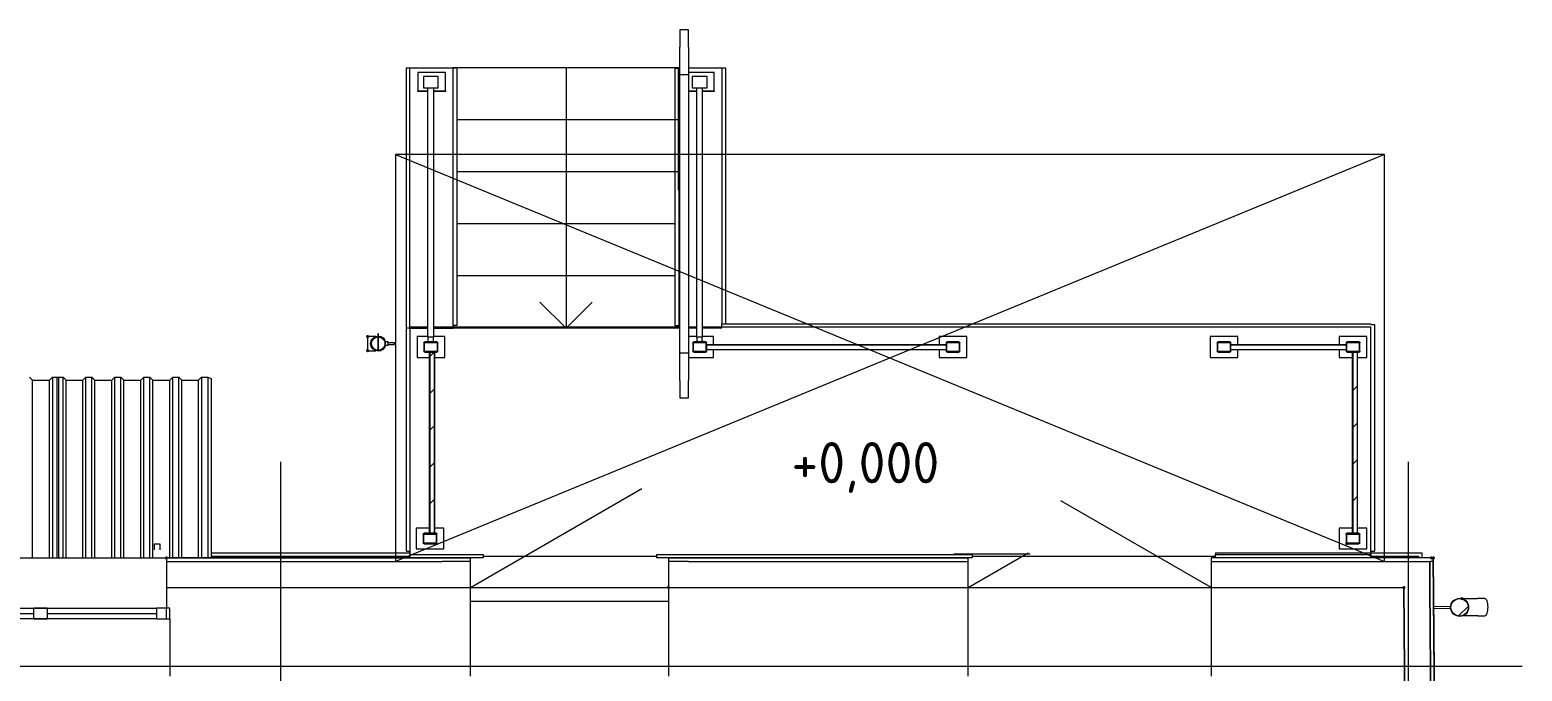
# Model space of a CAD drawing. Header units: millimetres. Extents: x -546 to 1681, y -650 to 1730.
# Drawn here: x 777.7 to 863.7, y 718.1 to 755 of the extents above; entities that cross this region are included whole.
import ezdxf

# ---------------------------------------------------------------- set-up
doc = ezdxf.new("R2010")
doc.units = ezdxf.units.MM

msp = doc.modelspace()

# ---------------------------------------------------------------- hatches: boundary and pattern name
h = msp.add_hatch(color=7)
h.dxf.hatch_style = 2
h.paths.add_polyline_path([(797.267, 737.374), (797.241, 737.437), (797.177, 737.464), (797.114, 737.437), (797.087, 737.374), (797.087, 737.362), (797.114, 737.298), (797.177, 737.272), (797.241, 737.298), (797.267, 737.362)])
h = msp.add_hatch(color=7)
h.dxf.hatch_style = 2
h.paths.add_polyline_path([(797.267, 736.563), (797.241, 736.626), (797.177, 736.653), (797.114, 736.626), (797.087, 736.563), (797.087, 736.552), (797.114, 736.488), (797.177, 736.462), (797.241, 736.488), (797.267, 736.552)])
h = msp.add_hatch(color=7)
h.dxf.hatch_style = 2
h.paths.add_polyline_path([(816.403, 737.135), (816.371, 737.074), (816.391, 737.008), (816.452, 736.976), (816.518, 736.997), (816.556, 737.063), (816.535, 737.129), (816.474, 737.16)])
h = msp.add_hatch(color=7)
h.dxf.hatch_style = 2
h.paths.add_polyline_path([(853.558, 725.5), (853.531, 725.436), (853.558, 725.372), (853.621, 725.346), (853.685, 725.372), (853.717, 725.442), (853.691, 725.506), (853.627, 725.532)])
h = msp.add_hatch(color=7)
h.dxf.hatch_style = 2
h.paths.add_polyline_path([(785.487, 724.61), (785.514, 724.546), (785.577, 724.52), (785.641, 724.546), (785.667, 724.61), (785.667, 724.62), (785.641, 724.683), (785.577, 724.71), (785.514, 724.683), (785.487, 724.62)])
h = msp.add_hatch(color=7)
h.dxf.hatch_style = 2
h.paths.add_polyline_path([(858.411, 724.61), (858.438, 724.546), (858.501, 724.52), (858.565, 724.546), (858.591, 724.61), (858.591, 724.62), (858.565, 724.683), (858.501, 724.71), (858.438, 724.683), (858.411, 724.62)])
h = msp.add_hatch(color=7)
h.dxf.hatch_style = 2
h.paths.add_polyline_path([(858.612, 724.52), (858.676, 724.546), (858.702, 724.61), (858.676, 724.673), (858.612, 724.7), (858.602, 724.7), (858.539, 724.673), (858.512, 724.61), (858.539, 724.546), (858.602, 724.52)])
h = msp.add_hatch(color=7)
h.dxf.hatch_style = 2
h.paths.add_polyline_path([(814.517, 723), (814.454, 722.973), (814.427, 722.91), (814.454, 722.846), (814.517, 722.82), (814.582, 722.846), (814.608, 722.91), (814.582, 722.973)])
h = msp.add_hatch(color=7)
h.dxf.hatch_style = 2
h.paths.add_polyline_path([(856.907, 723), (856.844, 722.973), (856.817, 722.91), (856.844, 722.846), (856.907, 722.82), (856.978, 722.846), (857.004, 722.91), (856.978, 722.973)])
h = msp.add_hatch(color=7)
h.dxf.hatch_style = 2
h.paths.add_polyline_path([(860.249, 722.358), (860.186, 722.331), (860.159, 722.268), (860.186, 722.204), (860.249, 722.178), (860.262, 722.178), (860.326, 722.204), (860.352, 722.268), (860.326, 722.331), (860.262, 722.358)])

# ---------------------------------------------------------------- linework, layer by layer
at = {"color": 7, "lineweight": 0}
for points in [[(815.666, 755.038), (815.166, 755.038)], [(815.166, 755.038), (815.166, 754.038)], [(815.666, 754.038), (815.666, 755.038)], [(815.166, 752.438), (815.166, 754.038)], [(815.666, 754.038), (815.666, 752.438)], [(799.413, 725.01), (799.413, 752.857)], [(799.413, 752.857), (799.613, 752.857)], [(799.613, 737.91), (799.613, 752.857)], [(799.613, 752.857), (802.113, 752.857)], [(815.113, 752.857), (802.113, 752.857)], [(815.113, 752.857), (802.113, 752.857)], [(802.113, 738.01), (802.113, 752.857)], [(802.113, 752.857), (802.313, 752.857)], [(802.313, 752.857), (802.313, 738.01)], [(808.613, 752.857), (808.613, 749.857)], [(814.913, 749.857), (814.913, 752.832)], [(814.913, 752.832), (815.088, 752.832)], [(815.088, 745.805), (815.088, 752.857)], [(815.088, 752.857), (815.166, 752.857)], [(815.666, 752.857), (817.588, 752.857)], [(817.588, 752.857), (817.588, 738.11)], [(817.613, 738.11), (817.613, 752.857)], [(817.613, 752.857), (817.813, 752.857)], [(817.813, 752.857), (817.813, 738.11)], [(801.66, 752.588), (800.066, 752.588)], [(800.066, 752.588), (800.066, 751.519)], [(801.245, 752.35), (800.394, 752.35)], [(800.394, 752.35), (800.394, 751.696)], [(801.245, 751.696), (801.245, 752.35)], [(801.66, 751.519), (801.66, 752.588)], [(815.166, 736.435), (815.166, 752.438)], [(815.666, 752.438), (815.166, 752.438)], [(817.16, 752.588), (815.666, 752.588)], [(815.666, 752.438), (815.666, 736.435)], [(816.745, 752.35), (815.894, 752.35)], [(815.894, 752.35), (815.894, 751.696)], [(816.745, 751.696), (816.745, 752.35)], [(817.16, 751.519), (817.16, 752.588)], [(800.066, 751.519), (800.646, 751.519)], [(800.066, 751.492), (800.066, 751.519)], [(800.646, 751.492), (800.066, 751.492)], [(800.394, 751.696), (801.245, 751.696)], [(800.646, 737.335), (800.646, 751.696)], [(800.966, 751.696), (800.966, 737.335)], [(800.966, 751.519), (801.66, 751.519)], [(801.66, 751.492), (800.966, 751.492)], [(801.66, 751.519), (801.66, 751.492)], [(815.666, 751.519), (816.146, 751.519)], [(816.146, 751.492), (815.666, 751.492)], [(815.894, 751.696), (816.745, 751.696)], [(816.146, 737.335), (816.146, 751.696)], [(816.466, 751.696), (816.466, 737.335)], [(816.466, 751.519), (817.16, 751.519)], [(817.16, 751.492), (816.466, 751.492)], [(817.16, 751.519), (817.16, 751.492)], [(815.113, 749.857), (802.313, 749.857)], [(815.113, 749.857), (802.313, 749.857)], [(808.613, 749.857), (808.613, 746.857)], [(814.913, 746.857), (814.913, 749.843)], [(798.787, 747.857), (798.787, 724.41)], [(855.787, 747.857), (798.787, 747.857)], [(855.787, 747.857), (798.787, 724.41)], [(798.787, 747.857), (855.787, 724.41)], [(855.787, 724.41), (855.787, 747.857)], [(815.113, 746.857), (802.313, 746.857)], [(815.113, 746.857), (802.313, 746.857)], [(808.613, 746.857), (808.613, 743.857)], [(814.913, 737.985), (814.913, 746.854)], [(815.113, 745.805), (815.113, 737.985)], [(814.913, 743.857), (802.313, 743.857)], [(814.913, 743.857), (802.313, 743.857)], [(808.613, 743.857), (808.613, 740.858)], [(814.913, 740.858), (802.313, 740.858)], [(814.913, 740.858), (802.313, 740.858)], [(808.613, 740.858), (808.613, 737.91)], [(808.613, 737.858), (807.113, 739.358)], [(808.613, 737.858), (810.113, 739.358)], [(817.588, 738.11), (855.013, 738.11)], [(817.588, 737.91), (817.588, 738.11)], [(855.013, 738.058), (855.013, 738.11)], [(855.013, 738.058), (855.213, 738.058)], [(855.213, 738.058), (855.213, 725.01)], [(797.65, 737.374), (797.177, 737.374)], [(797.177, 737.362), (797.177, 737.326)], [(797.177, 737.326), (797.177, 737.27)], [(797.177, 737.27), (797.177, 737.196)], [(797.177, 737.196), (797.177, 737.108)], [(797.351, 736.963), (797.383, 737.127), (797.472, 737.263), (797.604, 737.358), (797.766, 737.398)], [(798.209, 736.863), (798.152, 736.729), (798.057, 736.623), (797.932, 736.555), (797.788, 736.53), (797.62, 736.564), (797.483, 736.657), (797.39, 736.794), (797.356, 736.963), (797.388, 737.126), (797.475, 737.261), (797.605, 737.355), (797.766, 737.395)], [(797.787, 736.552), (797.627, 736.584), (797.497, 736.672), (797.409, 736.803), (797.376, 736.963), (797.409, 737.122), (797.497, 737.253), (797.627, 737.341), (797.787, 737.374)], [(797.787, 736.575), (797.636, 736.605), (797.513, 736.688), (797.43, 736.812), (797.399, 736.963), (797.43, 737.114), (797.513, 737.237), (797.636, 737.32), (797.787, 737.351)], [(797.436, 737.174), (797.497, 737.252), (797.576, 737.314)], [(797.588, 737.321), (797.681, 737.358), (797.78, 737.372)], [(797.604, 737.302), (797.636, 737.333)], [(797.812, 737.531), (797.766, 737.531)], [(797.766, 737.531), (797.766, 737.395)], [(797.787, 737.374), (797.947, 737.341), (798.078, 737.253), (798.166, 737.122), (798.198, 736.963), (798.166, 736.803), (798.078, 736.672), (797.947, 736.584), (797.787, 736.552)], [(797.787, 737.351), (797.938, 737.32), (798.061, 737.237), (798.145, 737.114), (798.175, 736.963), (798.145, 736.812), (798.061, 736.688), (797.938, 736.605), (797.787, 736.575)], [(797.787, 736.575), (797.787, 737.351)], [(797.787, 737.351), (797.787, 736.575)], [(797.794, 737.372), (797.893, 737.358), (797.986, 737.321)], [(797.812, 737.395), (797.812, 737.531)], [(797.812, 737.398), (797.95, 737.367), (798.068, 737.296), (798.157, 737.193), (798.211, 737.063)], [(797.812, 737.395), (797.948, 737.365), (798.065, 737.294), (798.155, 737.191), (798.208, 737.062)], [(797.998, 737.314), (798.077, 737.252), (798.138, 737.174)], [(799.613, 737.858), (799.413, 737.858)], [(800.646, 737.91), (799.613, 737.91)], [(799.613, 737.91), (799.613, 724.91)], [(799.613, 737.858), (800.646, 737.858)], [(800.646, 737.366), (800.026, 737.366)], [(800.026, 737.366), (800.026, 736.166)], [(800.646, 737.335), (800.646, 737.066)], [(800.966, 737.335), (800.646, 737.335)], [(815.166, 737.91), (800.966, 737.91)], [(800.966, 737.858), (802.113, 737.858)], [(801.62, 737.366), (800.966, 737.366)], [(800.966, 737.066), (800.966, 737.335)], [(801.62, 736.166), (801.62, 737.366)], [(802.113, 738.01), (802.113, 737.91)], [(802.313, 738.01), (802.113, 738.01)], [(815.113, 737.858), (802.113, 737.858)], [(815.113, 737.985), (814.913, 737.985)], [(815.088, 737.91), (815.088, 737.985)], [(815.166, 737.858), (815.088, 737.858)], [(816.146, 737.91), (815.666, 737.91)], [(816.146, 737.858), (815.666, 737.858)], [(816.146, 737.366), (815.666, 737.366)], [(816.146, 737.335), (816.146, 737.066)], [(816.466, 737.335), (816.146, 737.335)], [(817.588, 737.91), (816.466, 737.91)], [(817.588, 737.858), (816.466, 737.858)], [(817.12, 737.366), (816.466, 737.366)], [(816.466, 737.066), (816.466, 737.335)], [(817.12, 736.916), (817.12, 737.366)], [(855.013, 737.91), (817.588, 737.91)], [(831.72, 737.366), (830.126, 737.366)], [(830.126, 737.366), (830.126, 736.916)], [(831.72, 736.166), (831.72, 737.366)], [(847.34, 737.366), (845.746, 737.366)], [(845.746, 737.366), (845.746, 736.166)], [(847.34, 736.916), (847.34, 737.366)], [(854.779, 737.366), (853.185, 737.366)], [(853.185, 737.366), (853.185, 736.916)], [(854.779, 736.166), (854.779, 737.366)], [(855.013, 725.01), (855.013, 737.91)], [(797.177, 737.108), (797.177, 737.012)], [(797.177, 737.012), (797.177, 736.913)], [(797.177, 736.913), (797.177, 736.817)], [(797.177, 736.817), (797.177, 736.729)], [(797.177, 736.729), (797.177, 736.655)], [(797.177, 736.655), (797.177, 736.599)], [(797.177, 736.599), (797.177, 736.563)], [(797.177, 736.552), (797.65, 736.552)], [(798.211, 736.862), (798.154, 736.727), (798.058, 736.621), (797.932, 736.552), (797.787, 736.527), (797.617, 736.561), (797.479, 736.655), (797.385, 736.793), (797.351, 736.963)], [(797.377, 736.97), (797.391, 737.068), (797.428, 737.161)], [(797.428, 736.764), (797.391, 736.856), (797.377, 736.955)], [(797.417, 737.114), (797.463, 737.16)], [(797.576, 736.611), (797.497, 736.673), (797.436, 736.751)], [(797.78, 736.553), (797.681, 736.566), (797.588, 736.604)], [(797.986, 736.604), (797.893, 736.566), (797.794, 736.553)], [(798.138, 736.751), (798.077, 736.673), (797.998, 736.611)], [(798.146, 737.161), (798.183, 737.068), (798.197, 736.97)], [(798.197, 736.955), (798.183, 736.856), (798.146, 736.764)], [(798.355, 737.062), (798.208, 737.062)], [(798.209, 736.863), (798.355, 736.863)], [(798.355, 736.863), (798.355, 737.062)], [(798.72, 737.013), (798.355, 737.013)], [(798.355, 736.913), (798.72, 736.913)], [(798.72, 736.913), (798.72, 737.013)], [(800.42, 737.009), (800.437, 737.049), (800.476, 737.066)], [(800.42, 737.009), (800.42, 736.522)], [(800.476, 736.466), (800.437, 736.482), (800.42, 736.522)], [(800.46, 737.009), (800.476, 737.026)], [(800.46, 736.522), (800.46, 737.009)], [(800.476, 736.506), (800.46, 736.522)], [(801.163, 737.066), (800.476, 737.066)], [(800.476, 737.026), (801.163, 737.026)], [(801.163, 736.506), (800.476, 736.506)], [(800.476, 736.466), (801.163, 736.466)], [(800.646, 737.066), (800.966, 737.066)], [(800.744, 726.031), (800.744, 736.466)], [(800.759, 736.214), (801.011, 736.466)], [(801.029, 736.466), (800.759, 736.466)], [(800.759, 736.466), (800.759, 726.015)], [(801.011, 736.466), (801.051, 736.506)], [(801.029, 726.015), (801.029, 736.466)], [(801.044, 726.015), (801.044, 736.466)], [(801.163, 737.066), (801.203, 737.049), (801.22, 737.009)], [(801.163, 737.026), (801.18, 737.009)], [(801.22, 736.522), (801.203, 736.482), (801.163, 736.466)], [(801.18, 736.522), (801.163, 736.506)], [(801.18, 737.009), (801.18, 736.522)], [(801.18, 736.634), (801.22, 736.674)], [(801.22, 736.522), (801.22, 737.009)], [(815.166, 734.835), (815.166, 736.435)], [(815.166, 736.435), (815.666, 736.435)], [(815.666, 736.435), (815.666, 734.835)], [(815.92, 737.009), (815.937, 737.049), (815.976, 737.066)], [(815.92, 737.009), (815.92, 736.522)], [(815.92, 736.525), (815.96, 736.565)], [(815.976, 736.466), (815.937, 736.482), (815.92, 736.522)], [(815.96, 737.009), (815.976, 737.026)], [(815.96, 736.522), (815.96, 737.009)], [(815.976, 736.506), (815.96, 736.522)], [(816.663, 737.066), (815.976, 737.066)], [(815.976, 737.026), (816.663, 737.026)], [(816.663, 736.506), (815.976, 736.506)], [(815.976, 736.466), (816.663, 736.466)], [(816.146, 737.066), (816.466, 737.066)], [(816.42, 737.026), (816.46, 737.066)], [(816.663, 737.066), (816.703, 737.049), (816.72, 737.009)], [(816.663, 737.026), (816.68, 737.009)], [(816.72, 736.522), (816.703, 736.482), (816.663, 736.466)], [(816.68, 736.522), (816.663, 736.506)], [(816.68, 737.009), (816.68, 736.522)], [(816.72, 736.522), (816.72, 737.009)], [(816.721, 736.918), (816.721, 736.876)], [(816.721, 736.918), (830.52, 736.918)], [(816.721, 736.668), (816.721, 736.876)], [(830.52, 736.876), (816.721, 736.876)], [(816.721, 736.668), (816.721, 736.618)], [(816.721, 736.618), (830.52, 736.618)], [(817.12, 736.166), (817.12, 736.619)], [(830.126, 736.619), (830.126, 736.166)], [(830.52, 737.009), (830.537, 737.049), (830.576, 737.066)], [(830.52, 737.009), (830.52, 736.522)], [(830.576, 736.466), (830.537, 736.482), (830.52, 736.522)], [(830.56, 737.009), (830.576, 737.026)], [(830.56, 736.522), (830.56, 737.009)], [(830.576, 736.506), (830.56, 736.522)], [(831.263, 737.066), (830.576, 737.066)], [(830.576, 737.026), (831.263, 737.026)], [(831.263, 736.506), (830.576, 736.506)], [(830.576, 736.466), (831.263, 736.466)], [(830.71, 736.466), (830.75, 736.506)], [(831.263, 737.066), (831.303, 737.049), (831.32, 737.009)], [(831.263, 737.026), (831.28, 737.009)], [(831.32, 736.522), (831.303, 736.482), (831.263, 736.466)], [(831.28, 736.522), (831.263, 736.506)], [(831.275, 737.032), (831.296, 737.052)], [(831.28, 737.009), (831.28, 736.522)], [(831.32, 736.522), (831.32, 737.009)], [(846.14, 737.009), (846.157, 737.049), (846.197, 737.066)], [(846.14, 737.009), (846.14, 736.522)], [(846.197, 736.466), (846.157, 736.482), (846.14, 736.522)], [(846.18, 737.009), (846.197, 737.026)], [(846.18, 736.522), (846.18, 737.009)], [(846.197, 736.506), (846.18, 736.522)], [(846.884, 737.066), (846.197, 737.066)], [(846.197, 737.026), (846.884, 737.026)], [(846.884, 736.506), (846.197, 736.506)], [(846.197, 736.466), (846.884, 736.466)], [(846.884, 737.066), (846.924, 737.049), (846.94, 737.009)], [(846.884, 737.026), (846.9, 737.009)], [(846.94, 736.522), (846.924, 736.482), (846.884, 736.466)], [(846.9, 736.522), (846.884, 736.506)], [(846.9, 737.009), (846.9, 736.522)], [(846.94, 736.522), (846.94, 737.009)], [(846.94, 736.918), (853.579, 736.918)], [(853.579, 736.876), (846.94, 736.876)], [(846.94, 736.618), (853.579, 736.618)], [(847.34, 736.166), (847.34, 736.62)], [(853.185, 736.619), (853.185, 736.166)], [(853.579, 737.009), (853.596, 737.049), (853.635, 737.066)], [(853.579, 737.009), (853.579, 736.522)], [(853.635, 736.466), (853.596, 736.482), (853.579, 736.522)], [(853.619, 737.009), (853.635, 737.026)], [(853.619, 736.522), (853.619, 737.009)], [(853.635, 736.506), (853.619, 736.522)], [(854.322, 737.066), (853.635, 737.066)], [(853.635, 737.026), (854.322, 737.026)], [(854.322, 736.506), (853.635, 736.506)], [(853.635, 736.466), (854.322, 736.466)], [(853.942, 726.031), (853.942, 736.466)], [(853.957, 736.379), (854.044, 736.466)], [(854.227, 736.466), (853.957, 736.466)], [(853.957, 736.466), (853.957, 726.015)], [(854.044, 736.466), (854.084, 736.506)], [(854.227, 726.015), (854.227, 736.466)], [(854.242, 726.015), (854.242, 736.466)], [(854.322, 737.066), (854.362, 737.049), (854.379, 737.009)], [(854.322, 737.026), (854.339, 737.009)], [(854.379, 736.522), (854.362, 736.482), (854.322, 736.466)], [(854.339, 736.522), (854.322, 736.506)], [(854.339, 737.009), (854.339, 736.522)], [(854.339, 736.76), (854.379, 736.8)], [(854.379, 736.522), (854.379, 737.009)], [(800.026, 736.166), (800.746, 736.166)], [(801.043, 736.166), (801.62, 736.166)], [(815.666, 736.166), (817.12, 736.166)], [(830.126, 736.166), (831.72, 736.166)], [(845.746, 736.166), (847.34, 736.166)], [(853.185, 736.166), (853.944, 736.166)], [(854.241, 736.166), (854.779, 736.166)], [(777.691, 735.024), (777.861, 734.858)], [(777.861, 734.858), (778.838, 734.858)], [(777.861, 724.61), (777.861, 734.858)], [(778.838, 734.858), (779.008, 735.024)], [(778.838, 724.61), (778.838, 734.858)], [(779.008, 735.024), (779.358, 735.024)], [(779.008, 735.024), (779.008, 724.61)], [(779.273, 735.024), (779.623, 735.024)], [(779.273, 724.61), (779.273, 735.024)], [(779.358, 735.024), (779.358, 724.61)], [(779.623, 735.024), (779.793, 734.858)], [(779.623, 724.61), (779.623, 735.024)], [(779.793, 734.858), (780.77, 734.858)], [(779.793, 724.61), (779.793, 734.858)], [(780.77, 734.858), (780.94, 735.024)], [(780.77, 724.61), (780.77, 734.858)], [(780.94, 735.024), (781.29, 735.024)], [(780.94, 724.61), (780.94, 735.024)], [(781.29, 735.024), (781.46, 734.858)], [(781.29, 724.61), (781.29, 735.024)], [(781.46, 734.858), (782.437, 734.858)], [(781.46, 724.61), (781.46, 734.858)], [(782.437, 734.858), (782.607, 735.024)], [(782.437, 724.61), (782.437, 734.858)], [(782.607, 735.024), (782.957, 735.024)], [(782.607, 724.61), (782.607, 735.024)], [(782.957, 735.024), (783.127, 734.858)], [(782.957, 724.61), (782.957, 735.024)], [(783.127, 734.858), (784.104, 734.858)], [(783.127, 724.61), (783.127, 734.858)], [(784.104, 734.858), (784.274, 735.024)], [(784.104, 724.61), (784.104, 734.858)], [(784.274, 735.024), (784.624, 735.024)], [(784.274, 724.61), (784.274, 735.024)], [(784.624, 735.024), (784.794, 734.858)], [(784.624, 724.61), (784.624, 735.024)], [(784.794, 734.858), (785.771, 734.858)], [(784.794, 724.61), (784.794, 734.858)], [(785.771, 734.858), (785.941, 735.024)], [(785.771, 724.61), (785.771, 734.858)], [(785.941, 735.024), (786.291, 735.024)], [(785.941, 724.61), (785.941, 735.024)], [(786.291, 735.024), (786.461, 734.858)], [(786.291, 724.61), (786.291, 735.024)], [(786.461, 734.858), (787.438, 734.858)], [(786.461, 724.61), (786.461, 734.858)], [(787.438, 734.858), (787.608, 735.024)], [(787.438, 724.61), (787.438, 734.858)], [(787.608, 735.024), (787.958, 735.024)], [(787.608, 735.024), (787.608, 724.61)], [(787.958, 735.024), (788.158, 734.955)], [(787.958, 735.024), (787.958, 724.61)], [(788.158, 734.955), (788.158, 724.61)], [(815.166, 734.835), (815.166, 733.835)], [(815.666, 733.835), (815.666, 734.835)], [(800.759, 734.092), (801.029, 734.362)], [(815.166, 733.835), (815.666, 733.835)], [(853.957, 734.257), (854.227, 734.527)], [(800.759, 731.971), (801.029, 732.241)], [(853.957, 732.136), (854.227, 732.406)], [(792.173, 197.821), (792.173, 730.152)], [(800.759, 729.85), (801.029, 730.12)], [(853.957, 730.015), (854.227, 730.285)], [(857.173, 197.821), (857.173, 730.152)], [(857.173, 207.047), (857.173, 730.152)], [(803.117, 722.91), (812.99, 728.61)], [(800.759, 727.728), (801.029, 727.998)], [(845.797, 722.91), (837.137, 727.91)], [(853.957, 727.893), (854.227, 728.163)], [(800.745, 726.331), (799.983, 726.331)], [(799.983, 726.331), (799.983, 725.131)], [(800.376, 725.975), (800.393, 726.015), (800.433, 726.031)], [(801.12, 726.031), (800.433, 726.031)], [(800.759, 726.015), (801.029, 726.015)], [(801.576, 726.331), (801.043, 726.331)], [(801.12, 726.031), (801.16, 726.015), (801.176, 725.975)], [(801.137, 725.985), (801.161, 726.009)], [(801.576, 725.131), (801.576, 726.331)], [(853.943, 726.331), (853.181, 726.331)], [(853.181, 726.331), (853.181, 725.131)], [(853.574, 725.975), (853.591, 726.015), (853.631, 726.031)], [(854.318, 726.031), (853.631, 726.031)], [(853.957, 726.015), (854.227, 726.015)], [(854.176, 725.991), (854.2, 726.015)], [(854.2, 726.015), (854.227, 726.042)], [(854.774, 726.331), (854.241, 726.331)], [(854.318, 726.031), (854.358, 726.015), (854.374, 725.975)], [(854.774, 725.131), (854.774, 726.331)], [(785.225, 725.41), (784.881, 725.41)], [(784.881, 725.41), (784.881, 725.077)], [(785.225, 725.077), (785.225, 725.41)], [(800.376, 725.975), (800.376, 725.488)], [(800.433, 725.431), (800.393, 725.448), (800.376, 725.488)], [(800.416, 725.975), (800.433, 725.991)], [(800.416, 725.488), (800.416, 725.975)], [(800.433, 725.471), (800.416, 725.488)], [(800.433, 725.991), (801.12, 725.991)], [(801.12, 725.471), (800.433, 725.471)], [(800.433, 725.431), (801.12, 725.431)], [(800.583, 725.431), (800.623, 725.471)], [(801.12, 725.991), (801.136, 725.975)], [(801.176, 725.488), (801.16, 725.448), (801.12, 725.431)], [(801.136, 725.488), (801.12, 725.471)], [(801.136, 725.975), (801.136, 725.488)], [(801.176, 725.488), (801.176, 725.975)], [(853.574, 725.975), (853.574, 725.488)], [(853.631, 725.431), (853.591, 725.448), (853.574, 725.488)], [(853.614, 725.975), (853.631, 725.991)], [(853.614, 725.488), (853.614, 725.975)], [(853.631, 725.471), (853.614, 725.488)], [(853.631, 725.991), (854.318, 725.991)], [(853.631, 725.446), (853.656, 725.471)], [(854.318, 725.471), (853.631, 725.471)], [(853.631, 725.431), (854.318, 725.431)], [(854.318, 725.991), (854.334, 725.975)], [(854.374, 725.488), (854.358, 725.448), (854.318, 725.431)], [(854.334, 725.488), (854.318, 725.471)], [(854.334, 725.975), (854.334, 725.488)], [(854.374, 725.488), (854.374, 725.975)], [(771.077, 724.62), (785.577, 724.62)], [(771.077, 724.61), (785.577, 724.61)], [(803.837, 724.62), (785.577, 724.62)], [(785.577, 724.61), (785.577, 722.91)], [(785.577, 724.61), (803.117, 724.61)], [(785.577, 724.41), (801.475, 724.41)], [(788.158, 724.91), (799.613, 724.91)], [(788.158, 724.71), (799.613, 724.71)], [(799.413, 725.01), (799.613, 725.01)], [(799.613, 724.91), (799.613, 724.62)], [(799.613, 724.81), (803.837, 724.81)], [(799.983, 725.131), (801.576, 725.131)], [(803.117, 724.41), (801.475, 724.41)], [(803.117, 722.91), (803.117, 724.61)], [(803.837, 724.61), (803.117, 724.61)], [(803.837, 724.81), (803.837, 724.61)], [(803.837, 724.71), (813.837, 724.71)], [(813.837, 724.81), (832.027, 724.81)], [(813.837, 724.81), (813.837, 724.61)], [(832.027, 724.62), (813.837, 724.62)], [(814.517, 724.61), (813.837, 724.61)], [(814.517, 724.61), (814.517, 722.91)], [(814.517, 724.61), (831.797, 724.61)], [(815.675, 724.41), (814.517, 724.41)], [(815.675, 724.41), (831.797, 724.41)], [(830.976, 724.858), (835.376, 724.858)], [(831.797, 722.91), (835.261, 724.91)], [(831.797, 722.91), (831.797, 724.61)], [(832.027, 724.61), (831.797, 724.61)], [(832.027, 724.81), (832.027, 724.61)], [(832.027, 724.71), (846.027, 724.71)], [(858.6, 724.61), (845.797, 724.61)], [(845.797, 724.61), (845.797, 722.91)], [(845.797, 724.41), (847.402, 724.41)], [(846.027, 724.81), (855.003, 724.81)], [(846.027, 724.81), (846.027, 724.61)], [(858.501, 724.62), (846.027, 724.62)], [(846.041, 724.91), (857.94, 724.91)], [(846.041, 724.91), (846.041, 724.81)], [(847.402, 724.41), (858.402, 724.41)], [(853.181, 725.131), (854.774, 725.131)], [(855.003, 724.81), (855.003, 724.62)], [(855.003, 724.71), (857.742, 724.71)], [(855.013, 724.61), (855.013, 725.01)], [(855.013, 725.01), (855.213, 725.01)], [(857.742, 724.71), (857.743, 724.61)], [(857.94, 724.91), (857.943, 724.61)], [(858.402, 724.41), (858.414, 722.91)], [(858.602, 724.41), (858.402, 724.41)], [(858.414, 722.91), (858.402, 724.41)], [(858.672, 715.723), (858.6, 724.61)], [(858.602, 724.61), (858.672, 715.923)], [(858.682, 715.923), (858.612, 724.61)], [(785.577, 722.91), (785.577, 721.71)], [(785.577, 722.91), (803.117, 722.91)], [(803.117, 722.91), (814.517, 722.91)], [(803.117, 717.81), (803.117, 722.91)], [(814.517, 722.91), (831.797, 722.91)], [(814.517, 722.91), (814.517, 717.81)], [(831.797, 717.81), (831.797, 722.91)], [(831.797, 722.91), (845.797, 722.91)], [(845.797, 722.91), (845.797, 717.81)], [(845.797, 722.91), (856.907, 722.91)], [(857.502, 649.257), (856.907, 722.91)], [(856.914, 722.91), (857.51, 649.257)], [(858.414, 722.91), (858.472, 715.723)], [(859.01, 649.269), (858.414, 722.91)], [(771.637, 721.71), (777.947, 721.71)], [(777.947, 721.11), (777.947, 721.71)], [(777.947, 721.71), (778.707, 721.71)], [(778.707, 721.71), (777.947, 721.71)], [(778.707, 721.71), (778.707, 721.11)], [(778.707, 721.71), (785.017, 721.71)], [(785.017, 721.71), (785.017, 721.11)], [(785.777, 721.71), (785.017, 721.71)], [(785.777, 721.71), (785.017, 721.71)], [(785.577, 721.11), (785.577, 721.71)], [(785.777, 721.11), (785.777, 721.71)], [(785.777, 721.11), (785.777, 721.71)], [(814.517, 722.11), (803.117, 722.11)], [(859.614, 721.813), (858.634, 721.805)], [(858.635, 721.705), (859.615, 721.713)], [(859.603, 721.763), (859.614, 721.872), (859.644, 721.97), (859.692, 722.058), (859.756, 722.135), (859.833, 722.198), (859.921, 722.246), (860.019, 722.276), (860.123, 722.287), (860.228, 722.276), (860.325, 722.246), (860.413, 722.199), (860.49, 722.136), (860.553, 722.06), (860.601, 721.973), (860.632, 721.876), (860.643, 721.772)], [(860.643, 721.772), (860.633, 721.662), (860.602, 721.565), (860.554, 721.476), (860.491, 721.399), (860.414, 721.336), (860.326, 721.288), (860.228, 721.257), (860.123, 721.247), (860.019, 721.257), (859.922, 721.287), (859.834, 721.335), (859.758, 721.398), (859.694, 721.474), (859.646, 721.562), (859.615, 721.659), (859.603, 721.763)], [(859.623, 721.763), (859.633, 721.868), (859.663, 721.961), (859.709, 722.046), (859.77, 722.12), (859.844, 722.181), (859.929, 722.228), (860.023, 722.257), (860.123, 722.267), (860.224, 722.257), (860.317, 722.228), (860.402, 722.182), (860.476, 722.122), (860.537, 722.049), (860.583, 721.964), (860.613, 721.871), (860.623, 721.771)], [(860.623, 721.771), (860.613, 721.666), (860.584, 721.572), (860.538, 721.487), (860.477, 721.413), (860.403, 721.352), (860.318, 721.306), (860.224, 721.277), (860.123, 721.267), (860.023, 721.277), (859.93, 721.306), (859.845, 721.352), (859.772, 721.412), (859.711, 721.486), (859.664, 721.57), (859.634, 721.663), (859.623, 721.763)], [(860.064, 721.279), (860.609, 721.824)], [(860.262, 722.268), (860.289, 722.269)], [(860.289, 722.269), (860.318, 722.269)], [(860.318, 722.269), (860.348, 722.269)], [(860.348, 722.269), (860.381, 722.269)], [(860.381, 722.269), (860.416, 722.27)], [(860.416, 722.27), (860.453, 722.27)], [(860.453, 722.27), (860.492, 722.27)], [(860.492, 722.27), (860.532, 722.271)], [(860.532, 722.271), (860.574, 722.271)], [(860.574, 722.271), (860.618, 722.271)], [(860.618, 722.271), (860.664, 722.272)], [(860.664, 722.272), (860.711, 722.272)], [(860.711, 722.272), (860.759, 722.272)], [(860.759, 722.272), (860.809, 722.273)], [(860.809, 722.273), (860.86, 722.273)], [(860.86, 722.273), (860.912, 722.274)], [(860.912, 722.274), (860.966, 722.274)], [(860.966, 722.274), (861.02, 722.275)], [(861.02, 722.275), (861.076, 722.275)], [(861.076, 722.275), (861.132, 722.275)], [(861.132, 722.275), (861.156, 722.276)], [(861.581, 722.279), (861.156, 722.276)], [(861.581, 722.279), (861.612, 722.269), (861.642, 722.24), (861.668, 722.194), (861.691, 722.133), (861.711, 722.059), (861.726, 721.974), (861.735, 721.881), (861.739, 721.78)], [(861.739, 721.78), (861.737, 721.679), (861.729, 721.585), (861.715, 721.5), (861.697, 721.426), (861.675, 721.365), (861.649, 721.318), (861.62, 721.289), (861.589, 721.279)], [(771.637, 721.41), (777.947, 721.41)], [(777.947, 721.11), (771.637, 721.11)], [(778.707, 721.11), (777.947, 721.11)], [(777.947, 721.11), (778.707, 721.11)], [(778.707, 721.41), (785.017, 721.41)], [(785.017, 721.11), (778.707, 721.11)], [(785.017, 721.11), (785.777, 721.11)], [(785.017, 721.11), (785.777, 721.11)], [(785.777, 721.11), (785.777, 717.81)], [(860.281, 721.269), (860.258, 721.268)], [(860.309, 721.269), (860.281, 721.269)], [(860.338, 721.269), (860.309, 721.269)], [(860.37, 721.269), (860.338, 721.269)], [(860.404, 721.27), (860.37, 721.269)], [(860.439, 721.27), (860.404, 721.27)], [(860.477, 721.27), (860.439, 721.27)], [(860.516, 721.27), (860.477, 721.27)], [(860.557, 721.271), (860.516, 721.27)], [(860.6, 721.271), (860.557, 721.271)], [(860.645, 721.272), (860.6, 721.271)], [(860.691, 721.272), (860.645, 721.272)], [(860.739, 721.272), (860.691, 721.272)], [(860.788, 721.273), (860.739, 721.272)], [(860.838, 721.273), (860.788, 721.273)], [(860.89, 721.273), (860.838, 721.273)], [(860.942, 721.274), (860.89, 721.273)], [(860.996, 721.274), (860.942, 721.274)], [(861.051, 721.275), (860.996, 721.274)], [(861.107, 721.275), (861.051, 721.275)], [(861.164, 721.276), (861.107, 721.275)], [(861.164, 721.276), (861.589, 721.279)], [(187.211, 718.372), (863.726, 718.372)]]:
    msp.add_lwpolyline(points, dxfattribs=at)

# ---------------------------------------------------------------- texts
at = {"color": 7, "insert": (821.611, 731.289), "char_height": 2.37449, "attachment_point": 1}
msp.add_mtext('{\\fGOSTCommon|b0|i0|c0;+0,000}', dxfattribs=at)

doc.saveas('drawing.dxf')
